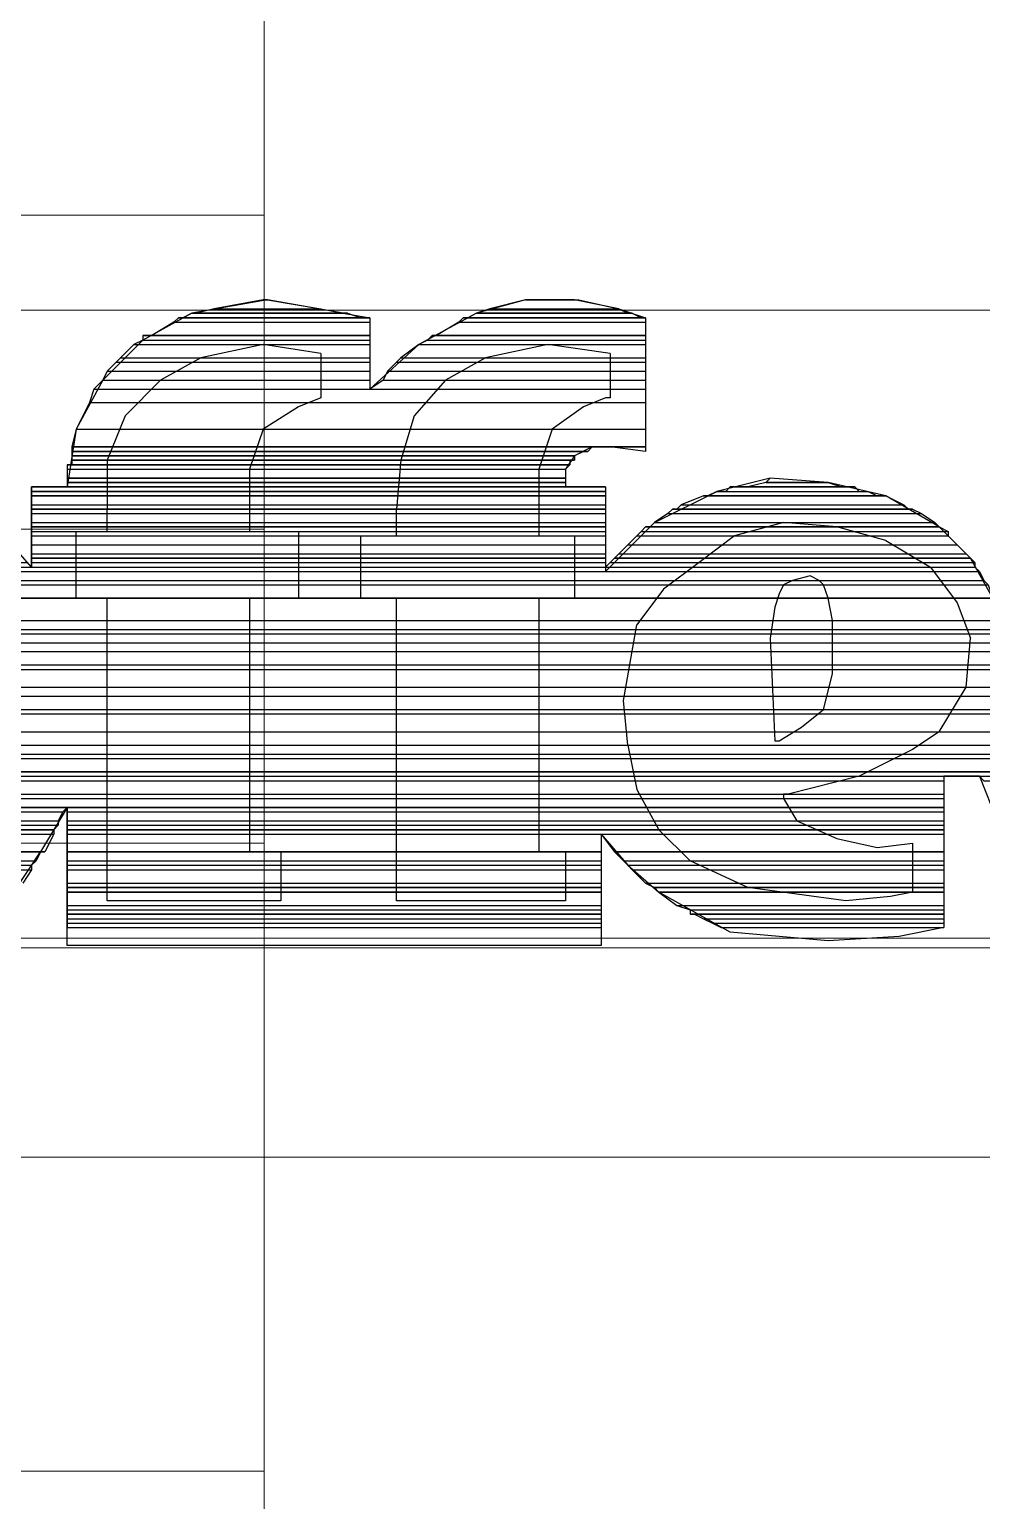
# Model space of a CAD drawing. Header units: millimetres. Extents: x 210628 to 232146, y -111309 to -91563.
# Drawn here: x 221884.9 to 221930.4, y -106426.4 to -106356.1 of the extents above; entities that cross this region are included whole.
import ezdxf

# ---------------------------------------------------------------- set-up
doc = ezdxf.new("R2010")
doc.units = ezdxf.units.MM
for name, color, linetype, lineweight in [('ahsap gor', 24, 'Continuous', 20), ('demir-1', 103, 'Continuous', 20), ('KP', 167, 'Continuous', 30), ('t_görünüş', 45, 'Continuous', 25), ('t_tarama', 253, 'Continuous', 5), ('ölçü', 251, 'Continuous', 5)]:
    doc.layers.add(name, color=color, linetype=linetype, lineweight=lineweight)

# ---------------------------------------------------------------- blocks, each defined once
blk = doc.blocks.new('logolutabela')
at = {"layer": 't_görünüş'}
for points in [[(410.55, 40.289), (405.727, 41.14), (400.903, 40.289)], [(402.322, 40.573), (401.187, 40.289), (410.55, 40.289)], [(405.444, 41.14), (402.322, 40.573), (409.131, 40.573)], [(402.322, 40.573), (409.131, 40.573), (410.55, 40.289)], [(405.444, 41.14), (405.727, 41.14), (409.131, 40.573)], [(428.141, 40.573), (425.304, 41.14), (422.183, 41.14), (419.062, 40.289)], [(419.913, 40.573), (419.062, 40.289), (428.709, 40.289)], [(422.183, 41.14), (419.913, 40.573), (428.141, 40.573)], [(419.913, 40.573), (428.141, 40.573), (428.709, 40.289)], [(423.035, 41.14), (422.183, 41.14), (425.588, 41.14)], [(422.183, 41.14), (425.588, 41.14), (428.141, 40.573)], [(423.035, 41.14), (425.588, 41.14)], [(428.141, 40.573), (429.844, 40.005), (429.844, 31.493), (427.574, 31.777), (426.439, 31.777), (425.304, 31.21), (424.736, 30.359), (424.736, 29.223), (427.29, 29.223), (427.29, 23.833), (430.411, 26.954), (434.383, 28.941)], [(400.903, 40.289), (397.783, 38.586), (395.229, 36.034), (393.527, 32.912), (392.959, 29.223)], [(399.768, 39.722), (398.351, 38.87), (412.253, 38.87)], [(400.052, 40.005), (399.768, 39.722), (412.253, 39.722)], [(399.768, 39.722), (412.253, 39.722), (412.253, 38.87)], [(400.336, 40.005), (400.052, 40.005), (412.253, 40.005)], [(400.052, 40.005), (412.253, 40.005), (412.253, 39.722)], [(400.903, 40.289), (400.336, 40.005), (411.685, 40.005)], [(400.336, 40.005), (412.253, 40.005)], [(401.187, 40.289), (400.903, 40.289), (410.55, 40.289)], [(400.903, 40.289), (410.834, 40.289)], [(400.903, 40.289), (410.834, 40.289), (411.685, 40.005)], [(410.55, 40.289), (412.253, 40.005), (412.253, 35.466)], [(419.062, 40.289), (415.374, 38.303), (412.253, 35.466)], [(417.927, 39.722), (416.508, 38.87), (429.844, 38.87)], [(418.211, 40.005), (417.927, 39.722), (429.844, 39.722)], [(417.927, 39.722), (429.844, 39.722), (429.844, 38.87)], [(418.495, 40.005), (418.211, 40.005), (429.844, 40.005)], [(418.211, 40.005), (429.844, 40.005), (429.844, 39.722)], [(419.062, 40.289), (418.495, 40.005), (429.56, 40.005)], [(418.495, 40.005), (429.844, 40.005)], [(419.062, 40.289), (428.993, 40.289)], [(419.062, 40.289), (428.993, 40.289), (429.56, 40.005)], [(397.783, 38.586), (397.216, 38.303), (412.253, 38.303)], [(398.351, 38.87), (397.783, 38.87), (412.253, 38.87)], [(397.783, 38.87), (397.783, 38.586), (412.253, 38.586)], [(397.783, 38.87), (412.253, 38.87), (412.253, 38.586)], [(397.783, 38.586), (412.253, 38.586), (412.253, 38.303)], [(415.942, 38.586), (415.374, 38.303), (429.844, 38.303)], [(416.224, 38.87), (415.942, 38.586), (429.844, 38.586)], [(415.942, 38.586), (429.844, 38.586), (429.844, 38.303)], [(416.508, 38.87), (416.224, 38.87), (429.844, 38.87)], [(416.224, 38.87), (429.844, 38.87), (429.844, 38.586)], [(397.216, 38.303), (396.364, 37.453), (412.253, 37.453)], [(397.216, 38.303), (412.253, 38.303), (412.253, 37.453)], [(409.131, 37.735), (405.444, 38.303), (401.471, 37.453)], [(409.131, 37.735), (409.131, 34.899), (407.714, 34.331), (405.444, 32.912), (404.592, 30.359), (404.592, 26.387), (407.714, 26.387), (407.714, 22.13), (404.592, 22.13), (404.592, 5.958), (406.579, 5.958)], [(415.374, 38.303), (414.239, 37.453), (429.844, 37.453)], [(415.374, 38.303), (429.844, 38.303), (429.844, 37.453)], [(427.574, 37.735), (423.602, 38.303), (419.63, 37.453)], [(427.574, 37.735), (427.574, 34.899), (427.29, 34.899), (425.871, 34.331), (423.886, 32.912), (423.035, 30.359), (423.035, 26.103), (425.304, 26.103), (425.304, 22.13), (423.035, 22.13), (423.035, 5.958), (424.736, 5.958)], [(395.513, 36.601), (395.229, 36.034), (412.253, 36.034)], [(401.471, 37.453), (398.918, 36.034), (396.648, 33.764), (395.513, 30.926), (395.513, 27.806)], [(396.08, 37.169), (395.513, 36.601), (412.253, 36.601)], [(395.513, 36.601), (412.253, 36.601), (412.253, 36.034)], [(396.364, 37.453), (396.08, 37.169), (412.253, 37.169)], [(396.08, 37.169), (412.253, 37.169), (412.253, 36.601)], [(396.364, 37.453), (412.253, 37.453), (412.253, 37.169)], [(413.388, 36.601), (413.104, 36.034), (429.844, 36.034)], [(413.955, 37.169), (413.388, 36.601), (429.844, 36.601)], [(413.388, 36.601), (429.844, 36.601), (429.844, 36.034)], [(414.239, 37.453), (413.955, 37.169), (429.844, 37.169)], [(419.63, 37.453), (417.076, 36.034), (415.09, 33.764), (414.239, 30.926), (413.955, 27.806)], [(413.955, 37.169), (429.844, 37.169), (429.844, 36.601)], [(414.239, 37.453), (429.844, 37.453), (429.844, 37.169)], [(395.229, 36.034), (394.662, 35.466), (412.253, 35.466)], [(395.229, 36.034), (412.253, 36.034), (412.253, 35.466)], [(413.104, 36.034), (412.253, 35.466), (429.844, 35.466)], [(413.104, 36.034), (429.844, 36.034), (429.844, 35.466)], [(394.662, 35.466), (394.378, 34.615), (429.844, 34.615)], [(394.662, 35.466), (429.844, 35.466), (429.844, 34.615)], [(394.378, 34.615), (393.527, 32.912), (429.844, 32.912)], [(394.378, 34.615), (429.844, 34.615), (429.844, 32.912)], [(393.527, 32.912), (393.243, 31.777), (429.844, 31.777)], [(393.527, 32.912), (429.844, 32.912), (429.844, 31.777)], [(393.243, 31.777), (393.243, 31.493), (426.155, 31.493)], [(393.243, 31.777), (426.439, 31.777), (426.155, 31.493)], [(393.243, 31.493), (426.155, 31.493), (425.871, 31.493)], [(393.243, 31.493), (393.243, 31.21), (425.304, 31.21)], [(393.243, 31.493), (425.871, 31.493), (425.304, 31.21)], [(393.243, 31.21), (393.243, 30.926), (425.304, 30.926)], [(393.243, 31.21), (425.304, 31.21), (425.304, 30.926)], [(426.439, 31.777), (429.844, 31.777)], [(427.006, 31.777), (429.844, 31.777)], [(427.574, 31.777), (429.844, 31.777), (429.844, 31.493)], [(393.243, 30.642), (392.959, 30.642), (425.02, 30.642)], [(392.959, 30.642), (392.959, 30.359), (424.736, 30.359)], [(392.959, 30.642), (425.02, 30.642), (424.736, 30.359)], [(392.959, 30.359), (392.959, 29.791), (424.736, 29.791)], [(392.959, 30.359), (424.736, 30.359), (424.736, 29.791)], [(393.243, 30.926), (425.304, 30.926), (425.02, 30.926)], [(393.243, 30.926), (393.243, 30.642), (425.02, 30.642)], [(393.243, 30.926), (425.02, 30.926), (425.02, 30.642)], [(390.69, 29.223), (390.69, 28.941), (427.29, 28.941)], [(390.69, 29.223), (427.29, 29.223), (427.29, 28.941)], [(390.69, 24.117), (390.69, 29.223), (392.959, 29.223)], [(392.959, 29.791), (392.959, 29.507), (424.736, 29.507)], [(392.959, 29.791), (424.736, 29.791), (424.736, 29.507)], [(392.959, 29.507), (392.959, 29.223), (424.736, 29.223)], [(392.959, 29.507), (424.736, 29.507), (424.736, 29.223)], [(445.165, 28.657), (441.476, 29.507), (437.788, 29.791), (434.383, 28.941)], [(435.234, 29.223), (434.951, 28.941), (443.462, 28.941)], [(435.802, 29.223), (435.234, 29.223), (443.179, 29.223)], [(435.234, 29.223), (443.179, 29.223), (443.462, 28.941)], [(436.086, 29.223), (435.802, 29.223), (442.895, 29.223)], [(435.802, 29.223), (443.179, 29.223)], [(436.369, 29.223), (436.086, 29.223), (442.611, 29.223)], [(436.086, 29.223), (442.895, 29.223)], [(437.504, 29.507), (436.369, 29.223), (442.327, 29.223)], [(436.369, 29.223), (442.611, 29.223)], [(437.788, 29.791), (437.504, 29.507), (441.476, 29.507)], [(437.504, 29.507), (441.476, 29.507), (442.327, 29.223)], [(390.69, 28.941), (390.69, 28.657), (427.29, 28.657)], [(390.69, 28.941), (427.29, 28.941), (427.29, 28.657)], [(390.69, 28.657), (390.69, 28.089), (427.29, 28.089)], [(390.69, 28.657), (427.29, 28.657), (427.29, 28.089)], [(433.532, 28.657), (432.114, 28.089), (446.3, 28.089)], [(433.816, 28.657), (433.532, 28.657), (444.881, 28.657)], [(433.532, 28.657), (445.165, 28.657)], [(433.532, 28.657), (445.165, 28.657), (446.3, 28.089)], [(434.383, 28.941), (433.816, 28.657), (444.597, 28.657)], [(433.816, 28.657), (444.881, 28.657)], [(434.951, 28.941), (434.383, 28.941), (444.03, 28.941)], [(434.383, 28.941), (444.03, 28.941), (444.597, 28.657)], [(434.951, 28.941), (444.03, 28.941)], [(448.57, 26.671), (445.165, 28.657)], [(390.69, 24.117), (388.704, 26.387), (386.434, 27.806)], [(390.69, 28.089), (390.69, 27.806), (427.29, 27.806)], [(390.69, 28.089), (427.29, 28.089), (427.29, 27.806)], [(390.69, 27.806), (390.69, 27.522), (427.29, 27.522)], [(390.69, 27.806), (427.29, 27.806), (427.29, 27.522)], [(390.69, 27.522), (390.69, 26.954), (427.29, 26.954)], [(390.69, 27.522), (427.29, 27.522), (427.29, 26.954)], [(406.579, 5.958), (406.579, 2.838), (395.513, 2.838), (395.513, 22.13), (393.527, 22.13), (393.527, 26.387), (395.513, 26.387), (395.513, 27.806)], [(424.736, 5.958), (424.736, 2.838), (413.955, 2.838), (413.955, 22.13), (411.685, 22.13), (411.685, 26.103), (413.955, 26.103), (413.955, 27.806)], [(431.263, 27.522), (430.411, 26.954), (448.286, 26.954)], [(431.546, 27.806), (431.263, 27.522), (447.435, 27.522)], [(431.263, 27.522), (447.435, 27.522), (448.286, 26.954)], [(431.83, 27.806), (431.546, 27.806), (446.868, 27.806)], [(431.546, 27.806), (446.868, 27.806), (447.435, 27.522)], [(432.114, 28.089), (431.83, 27.806), (446.584, 27.806)], [(431.83, 27.806), (446.868, 27.806)], [(432.114, 28.089), (446.3, 28.089), (446.584, 27.806)], [(390.69, 26.954), (390.69, 26.671), (427.29, 26.671)], [(390.69, 26.954), (427.29, 26.954), (427.29, 26.671)], [(390.69, 26.671), (390.69, 26.387), (427.29, 26.387)], [(390.69, 26.671), (427.29, 26.671), (427.29, 26.387)], [(390.69, 26.387), (390.69, 26.103), (427.29, 26.103)], [(390.69, 26.387), (427.29, 26.387), (427.29, 26.103)], [(429.56, 26.387), (429.276, 26.103), (449.138, 26.103)], [(429.844, 26.671), (429.56, 26.387), (449.138, 26.387)], [(429.56, 26.387), (449.138, 26.387), (449.138, 26.103)], [(430.128, 26.671), (429.844, 26.671), (448.57, 26.671)], [(429.844, 26.671), (448.57, 26.671), (449.138, 26.387)], [(430.411, 26.954), (430.128, 26.671), (448.57, 26.671)], [(430.411, 26.954), (448.286, 26.954), (448.57, 26.671)], [(445.165, 25.819), (442.044, 26.671), (438.639, 26.954), (435.518, 26.103)], [(451.974, 22.13), (450.555, 24.684), (448.57, 26.671)], [(390.69, 26.103), (390.69, 25.536), (427.29, 25.536)], [(390.69, 26.103), (427.29, 26.103), (427.29, 25.536)], [(390.69, 25.536), (390.69, 24.968), (427.29, 24.968)], [(390.69, 25.536), (427.29, 25.536), (427.29, 24.968)], [(428.709, 25.536), (428.141, 24.968), (450.272, 24.968)], [(429.276, 26.103), (428.709, 25.536), (449.704, 25.536)], [(428.709, 25.536), (449.704, 25.536), (450.272, 24.968)], [(429.276, 26.103), (449.138, 26.103), (449.704, 25.536)], [(435.518, 26.103), (433.248, 24.4)], [(445.165, 25.819), (448.003, 24.117), (449.704, 21.847), (450.555, 19.578)], [(367.707, 24.4), (367.424, 24.117), (390.69, 24.117)], [(367.707, 24.4), (390.406, 24.4), (390.69, 24.117)], [(390.69, 24.968), (390.69, 24.684), (427.29, 24.684)], [(390.69, 24.968), (427.29, 24.968), (427.29, 24.684)], [(390.69, 24.684), (390.69, 24.4), (427.29, 24.4)], [(390.69, 24.684), (427.29, 24.684), (427.29, 24.4)], [(390.69, 24.4), (390.69, 24.117), (427.29, 24.117)], [(390.69, 24.4), (427.29, 24.4), (427.29, 24.117)], [(427.574, 24.4), (427.29, 24.117), (450.839, 24.117)], [(427.858, 24.684), (427.574, 24.4), (450.839, 24.4)], [(427.574, 24.4), (450.839, 24.4), (450.839, 24.117)], [(428.141, 24.968), (427.858, 24.684), (450.555, 24.684)], [(427.858, 24.684), (450.555, 24.684), (450.839, 24.4)], [(428.141, 24.968), (450.272, 24.968), (450.555, 24.684)], [(433.248, 24.4), (430.979, 22.698), (429.276, 20.429)], [(367.14, 23.833), (366.572, 23.266), (451.407, 23.266)], [(367.424, 24.117), (367.14, 23.833), (427.29, 23.833)], [(367.14, 23.833), (451.123, 23.833), (451.407, 23.266)], [(367.424, 24.117), (427.29, 24.117), (427.29, 23.833)], [(427.29, 24.117), (427.29, 23.833), (451.123, 23.833)], [(427.29, 24.117), (450.839, 24.117), (451.123, 23.833)], [(438.356, 13.051), (439.775, 13.902), (441.192, 15.037), (441.76, 17.307), (441.76, 20.713), (441.476, 22.13), (441.192, 22.982), (440.91, 23.266), (440.342, 23.549), (439.207, 23.266), (438.639, 22.982), (438.356, 22.414), (438.072, 21.563), (437.788, 19.578), (438.072, 13.051), (438.356, 13.051)], [(366.29, 22.982), (366.006, 22.13), (451.974, 22.13)], [(366.572, 23.266), (366.29, 22.982), (451.69, 22.982)], [(366.29, 22.982), (451.69, 22.982), (451.974, 22.13)], [(366.572, 23.266), (451.407, 23.266), (451.69, 22.982)], [(366.006, 22.13), (365.438, 20.713), (491.979, 20.713)], [(366.006, 22.13), (494.249, 22.13), (491.979, 20.713)], [(365.438, 20.713), (365.155, 20.145), (491.128, 20.145)], [(365.438, 20.713), (491.979, 20.713), (491.128, 20.145)], [(365.155, 19.861), (364.871, 19.294), (491.979, 19.294)], [(365.155, 20.145), (365.155, 19.861), (491.412, 19.861)], [(365.155, 20.145), (491.128, 20.145), (491.412, 19.861)], [(365.155, 19.861), (491.412, 19.861), (491.979, 19.294)], [(428.709, 12.767), (428.425, 15.605), (429.276, 20.429)], [(364.871, 19.294), (364.871, 18.726), (492.547, 18.726)], [(364.871, 19.294), (491.979, 19.294), (492.547, 18.726)], [(448.57, 13.619), (450.272, 16.456), (450.555, 19.578)], [(364.871, 18.726), (364.587, 17.875), (493.398, 17.875)], [(364.587, 17.875), (364.587, 17.591), (493.398, 17.591)], [(364.587, 17.875), (493.398, 17.875), (493.398, 17.591)], [(364.871, 18.726), (492.547, 18.726), (493.398, 17.875)], [(364.587, 17.591), (364.303, 16.456), (494.533, 16.456)], [(364.587, 17.591), (493.398, 17.591), (494.533, 16.456)], [(364.303, 16.456), (364.303, 15.889), (494.817, 15.889)], [(364.303, 16.456), (494.533, 16.456), (494.817, 15.889)], [(364.303, 15.889), (364.303, 15.037), (495.384, 15.037)], [(364.303, 15.889), (494.817, 15.889), (495.384, 15.037)], [(364.303, 15.037), (364.303, 14.754), (495.384, 14.754)], [(364.303, 15.037), (495.384, 15.037), (495.384, 14.754)], [(364.303, 14.754), (364.303, 13.619), (495.952, 13.619)], [(364.303, 14.754), (495.384, 14.754), (495.952, 13.619)], [(364.303, 13.619), (364.303, 12.767), (495.952, 12.767)], [(364.303, 13.619), (495.952, 13.619), (495.952, 12.767)], [(448.57, 13.619), (446.868, 12.485), (443.462, 10.782), (438.923, 9.647), (438.639, 9.647), (438.639, 9.363), (439.491, 7.944), (442.044, 6.809), (444.597, 6.242), (446.868, 6.526), (446.868, 3.405), (445.449, 3.121)], [(357.778, 12.201), (357.494, 11.917), (496.236, 11.917)], [(357.778, 12.201), (496.236, 12.201), (496.236, 11.917)], [(364.303, 12.767), (364.303, 12.201), (496.236, 12.201)], [(364.303, 12.767), (495.952, 12.767), (496.236, 12.201)], [(428.709, 12.767), (429.276, 9.931), (430.695, 7.377), (432.682, 5.391)], [(357.494, 11.917), (357.21, 11.066), (496.236, 11.066)], [(357.494, 11.917), (496.236, 11.917), (496.236, 11.066)], [(357.21, 10.498), (356.927, 9.647), (448.854, 9.647)], [(357.21, 11.066), (357.21, 10.782), (496.236, 10.782)], [(357.21, 11.066), (496.236, 11.066), (496.236, 10.782)], [(357.21, 10.782), (357.21, 10.498), (448.854, 10.498)], [(357.21, 10.782), (448.854, 10.782), (448.854, 10.498)], [(357.21, 10.498), (448.854, 10.498), (448.854, 9.647)], [(451.123, 10.782), (448.854, 10.782), (448.854, 1.135), (446.016, 0.568), (441.476, 0.284), (435.234, 0.851), (430.695, 3.405)], [(451.123, 10.782), (451.407, 10.498), (496.236, 10.498)], [(451.123, 10.782), (496.236, 10.782), (496.236, 10.498)], [(451.123, 10.782), (452.258, 7.944), (454.244, 5.391), (456.514, 3.405)], [(356.927, 9.647), (356.643, 9.363), (448.854, 9.363)], [(356.927, 9.647), (448.854, 9.647), (448.854, 9.363)], [(336.782, 8.512), (337.065, 7.944), (392.392, 7.944)], [(336.782, 8.512), (392.675, 8.512), (392.392, 7.944)], [(355.792, 8.796), (354.94, 8.512), (392.675, 8.512)], [(356.075, 8.796), (355.792, 8.796), (392.959, 8.796)], [(355.792, 8.796), (392.959, 8.796), (392.675, 8.512)], [(356.643, 9.363), (356.075, 8.796), (448.854, 8.796)], [(356.643, 9.363), (448.854, 9.363), (448.854, 8.796)], [(427.006, 7.093), (427.006, 0), (392.959, 0), (392.959, 8.796), (391.258, 5.958)], [(392.959, 8.796), (392.959, 8.512), (448.854, 8.512)], [(392.959, 8.796), (448.854, 8.796), (448.854, 8.512)], [(392.959, 8.512), (392.959, 7.944), (448.854, 7.944)], [(392.959, 8.512), (448.854, 8.512), (448.854, 7.944)], [(337.065, 7.944), (337.349, 7.661), (392.392, 7.661)], [(337.065, 7.944), (392.392, 7.944), (392.392, 7.661)], [(337.349, 7.661), (337.349, 7.377), (392.108, 7.377)], [(337.349, 7.661), (392.392, 7.661), (392.108, 7.377)], [(392.959, 7.944), (392.959, 7.661), (448.854, 7.661)], [(392.959, 7.944), (448.854, 7.944), (448.854, 7.661)], [(392.959, 7.661), (392.959, 7.377), (448.854, 7.377)], [(392.959, 7.661), (448.854, 7.661), (448.854, 7.377)], [(337.349, 7.377), (337.349, 7.093), (392.108, 7.093)], [(337.349, 7.377), (392.108, 7.377), (392.108, 7.093)], [(337.349, 7.093), (338.2, 5.958), (391.54, 5.958)], [(337.349, 7.093), (392.108, 7.093), (391.54, 5.958)], [(392.959, 7.377), (392.959, 7.093), (448.854, 7.093)], [(392.959, 7.377), (448.854, 7.377), (448.854, 7.093)], [(392.959, 7.093), (392.959, 5.958), (427.006, 5.958)], [(392.959, 7.093), (427.006, 7.093), (427.006, 5.958)], [(427.006, 7.093), (427.858, 5.958), (448.854, 5.958)], [(427.006, 7.093), (448.854, 7.093), (448.854, 5.958)], [(427.006, 7.093), (428.709, 5.107), (430.695, 3.405)], [(338.2, 5.958), (391.54, 5.958)], [(338.484, 5.958), (391.54, 5.958), (391.258, 5.958)], [(338.484, 5.958), (338.768, 5.391), (390.974, 5.391)], [(338.484, 5.958), (391.258, 5.958), (390.974, 5.391)], [(384.164, 0), (387.001, 1.419), (389.555, 3.405), (391.258, 5.958)], [(392.959, 5.958), (392.959, 5.391), (427.006, 5.391)], [(392.959, 5.958), (427.006, 5.958), (427.006, 5.391)], [(427.858, 5.958), (428.425, 5.391), (448.854, 5.391)], [(427.858, 5.958), (448.854, 5.958), (448.854, 5.391)], [(338.768, 5.391), (339.052, 5.107), (390.69, 5.107)], [(338.768, 5.391), (390.974, 5.391), (390.69, 5.107)], [(339.052, 5.107), (339.335, 4.823), (390.69, 4.823)], [(339.052, 5.107), (390.69, 5.107), (390.69, 4.823)], [(339.335, 4.823), (390.69, 4.823), (390.123, 3.973)], [(392.959, 5.391), (392.959, 5.107), (427.006, 5.107)], [(392.959, 5.391), (427.006, 5.391), (427.006, 5.107)], [(392.959, 5.107), (392.959, 4.823), (427.006, 4.823)], [(392.959, 5.107), (427.006, 5.107), (427.006, 4.823)], [(392.959, 4.823), (392.959, 3.973), (427.006, 3.973)], [(392.959, 4.823), (427.006, 4.823), (427.006, 3.973)], [(428.425, 5.391), (428.709, 5.107), (448.854, 5.107)], [(428.425, 5.391), (448.854, 5.391), (448.854, 5.107)], [(428.709, 5.107), (428.993, 4.823), (448.854, 4.823)], [(428.709, 5.107), (448.854, 5.107), (448.854, 4.823)], [(428.993, 4.823), (429.844, 3.973), (448.854, 3.973)], [(428.993, 4.823), (448.854, 4.823), (448.854, 3.973)], [(445.449, 3.121), (442.611, 2.838), (436.369, 3.689), (432.682, 5.391)], [(392.959, 3.973), (392.959, 3.689), (427.006, 3.689)], [(392.959, 3.973), (427.006, 3.973), (427.006, 3.689)], [(429.844, 3.973), (430.411, 3.689), (448.854, 3.689)], [(429.844, 3.973), (448.854, 3.973), (448.854, 3.689)], [(392.959, 3.689), (392.959, 3.405), (427.006, 3.405)], [(392.959, 3.689), (427.006, 3.689), (427.006, 3.405)], [(392.959, 3.405), (392.959, 2.554), (427.006, 2.554)], [(392.959, 3.405), (427.006, 3.405), (427.006, 2.554)], [(430.411, 3.689), (430.695, 3.405), (448.854, 3.405)], [(430.411, 3.689), (448.854, 3.689), (448.854, 3.405)], [(430.695, 3.405), (431.83, 2.554), (448.854, 2.554)], [(430.695, 3.405), (448.854, 3.405), (448.854, 2.554)], [(392.959, 2.554), (392.959, 2.27), (427.006, 2.27)], [(392.959, 2.554), (427.006, 2.554), (427.006, 2.27)], [(392.959, 2.27), (392.959, 1.987), (427.006, 1.987)], [(392.959, 2.27), (427.006, 2.27), (427.006, 1.987)], [(392.959, 1.987), (392.959, 1.703), (427.006, 1.703)], [(392.959, 1.987), (427.006, 1.987), (427.006, 1.703)], [(431.83, 2.554), (432.682, 2.27), (448.854, 2.27)], [(431.83, 2.554), (448.854, 2.554), (448.854, 2.27)], [(432.682, 2.27), (432.682, 1.987), (448.854, 1.987)], [(432.682, 2.27), (448.854, 2.27), (448.854, 1.987)], [(432.682, 1.987), (448.854, 1.987)], [(432.964, 1.987), (433.532, 1.703), (448.854, 1.703)], [(432.964, 1.987), (448.854, 1.987), (448.854, 1.703)], [(392.959, 1.703), (392.959, 1.419), (427.006, 1.419)], [(392.959, 1.703), (427.006, 1.703), (427.006, 1.419)], [(392.959, 1.419), (392.959, 1.135), (427.006, 1.135)], [(392.959, 1.419), (427.006, 1.419), (427.006, 1.135)], [(433.532, 1.703), (434.099, 1.419), (448.854, 1.419)], [(433.532, 1.703), (448.854, 1.703), (448.854, 1.419)], [(434.099, 1.419), (434.667, 1.135), (448.854, 1.135)], [(434.099, 1.419), (448.854, 1.419), (448.854, 1.135)]]:
    blk.add_lwpolyline(points, dxfattribs=at)
for points in [[(405.444, 41.14), (405.444, 41.14), (405.727, 41.14), (405.727, 41.14), (405.727, 41.14), (405.444, 41.14), (405.444, 41.14)], [(423.035, 41.14), (423.035, 41.14), (425.304, 41.14), (425.304, 41.14), (425.304, 41.14), (423.035, 41.14), (423.035, 41.14)], [(400.052, 40.005), (400.052, 40.005), (412.253, 40.005), (412.253, 40.005), (412.253, 40.005), (400.052, 40.005), (400.052, 40.005)], [(400.052, 40.005), (400.052, 40.005), (412.253, 40.005), (412.253, 40.005), (412.253, 40.005), (400.052, 40.005), (400.052, 40.005)], [(400.903, 40.289), (400.903, 40.289), (410.55, 40.289), (410.55, 40.289), (410.55, 40.289), (400.903, 40.289), (400.903, 40.289)], [(400.903, 40.289), (400.903, 40.289), (410.55, 40.289), (410.55, 40.289), (410.55, 40.289), (400.903, 40.289), (400.903, 40.289)], [(400.903, 40.289), (400.903, 40.289), (410.834, 40.289), (410.834, 40.289), (410.834, 40.289), (400.903, 40.289), (400.903, 40.289)], [(401.187, 40.289), (401.187, 40.289), (410.55, 40.289), (410.55, 40.289), (410.55, 40.289), (401.187, 40.289), (401.187, 40.289)], [(418.211, 40.005), (418.211, 40.005), (429.844, 40.005), (429.844, 40.005), (429.844, 40.005), (418.211, 40.005), (418.211, 40.005)], [(418.211, 40.005), (418.211, 40.005), (429.844, 40.005), (429.844, 40.005), (429.844, 40.005), (418.211, 40.005), (418.211, 40.005)], [(419.062, 40.289), (419.062, 40.289), (428.709, 40.289), (428.709, 40.289), (428.709, 40.289), (419.062, 40.289), (419.062, 40.289)], [(419.062, 40.289), (419.062, 40.289), (428.709, 40.289), (428.709, 40.289), (428.709, 40.289), (419.062, 40.289), (419.062, 40.289)], [(419.062, 40.289), (419.062, 40.289), (428.709, 40.289), (428.709, 40.289), (428.709, 40.289), (419.062, 40.289), (419.062, 40.289)], [(419.062, 40.289), (419.062, 40.289), (428.709, 40.289), (428.709, 40.289), (428.709, 40.289), (419.062, 40.289), (419.062, 40.289)], [(419.062, 40.289), (419.062, 40.289), (428.993, 40.289), (428.993, 40.289), (428.993, 40.289), (419.062, 40.289), (419.062, 40.289)], [(398.351, 38.87), (398.351, 38.87), (412.253, 38.87), (412.253, 38.87), (412.253, 38.87), (398.351, 38.87), (398.351, 38.87)], [(416.508, 38.87), (416.508, 38.87), (429.844, 38.87), (429.844, 38.87), (429.844, 38.87), (416.508, 38.87), (416.508, 38.87)], [(393.243, 31.777), (393.243, 31.777), (426.439, 31.777), (426.439, 31.777), (426.439, 31.777), (393.243, 31.777), (393.243, 31.777)], [(393.243, 31.777), (393.243, 31.777), (426.439, 31.777), (426.439, 31.777), (426.439, 31.777), (393.243, 31.777), (393.243, 31.777)], [(393.243, 31.777), (393.243, 31.777), (426.439, 31.777), (426.439, 31.777), (426.439, 31.777), (393.243, 31.777), (393.243, 31.777)], [(393.243, 31.777), (393.243, 31.777), (426.439, 31.777), (426.439, 31.777), (426.439, 31.777), (393.243, 31.777), (393.243, 31.777)], [(393.243, 31.493), (393.243, 31.493), (425.871, 31.493), (425.871, 31.493), (425.871, 31.493), (393.243, 31.493), (393.243, 31.493)], [(393.243, 31.21), (393.243, 31.21), (425.304, 31.21), (425.304, 31.21), (425.304, 31.21), (393.243, 31.21), (393.243, 31.21)], [(393.243, 31.21), (393.243, 31.21), (425.304, 31.21), (425.304, 31.21), (425.304, 31.21), (393.243, 31.21), (393.243, 31.21)], [(393.243, 31.21), (393.243, 31.21), (425.304, 31.21), (425.304, 31.21), (425.304, 31.21), (393.243, 31.21), (393.243, 31.21)], [(393.243, 31.21), (393.243, 31.21), (425.304, 31.21), (425.304, 31.21), (425.304, 31.21), (393.243, 31.21), (393.243, 31.21)], [(426.439, 31.777), (426.439, 31.777), (429.844, 31.777), (429.844, 31.777), (429.844, 31.777), (426.439, 31.777), (426.439, 31.777)], [(427.006, 31.777), (427.006, 31.777), (429.844, 31.777), (429.844, 31.777), (429.844, 31.777), (427.006, 31.777), (427.006, 31.777)], [(393.243, 30.926), (393.243, 30.926), (425.02, 30.926), (425.02, 30.926), (425.02, 30.926), (393.243, 30.926), (393.243, 30.926)], [(393.243, 30.642), (393.243, 30.642), (425.02, 30.642), (425.02, 30.642), (425.02, 30.642), (393.243, 30.642), (393.243, 30.642)], [(393.243, 30.642), (393.243, 30.642), (425.02, 30.642), (425.02, 30.642), (425.02, 30.642), (393.243, 30.642), (393.243, 30.642)], [(393.243, 30.642), (393.243, 30.642), (425.02, 30.642), (425.02, 30.642), (425.02, 30.642), (393.243, 30.642), (393.243, 30.642)], [(390.69, 29.223), (390.69, 29.223), (392.959, 29.223), (392.959, 29.223), (392.959, 29.223), (390.69, 29.223), (390.69, 29.223)], [(392.959, 29.791), (392.959, 29.791), (424.736, 29.791), (424.736, 29.791), (424.736, 29.791), (392.959, 29.791), (392.959, 29.791)], [(392.959, 29.791), (392.959, 29.791), (424.736, 29.791), (424.736, 29.791), (424.736, 29.791), (392.959, 29.791), (392.959, 29.791)], [(392.959, 29.791), (392.959, 29.791), (424.736, 29.791), (424.736, 29.791), (424.736, 29.791), (392.959, 29.791), (392.959, 29.791)], [(392.959, 29.791), (392.959, 29.791), (424.736, 29.791), (424.736, 29.791), (424.736, 29.791), (392.959, 29.791), (392.959, 29.791)], [(392.959, 29.507), (392.959, 29.507), (424.736, 29.507), (424.736, 29.507), (424.736, 29.507), (392.959, 29.507), (392.959, 29.507)], [(392.959, 29.507), (392.959, 29.507), (424.736, 29.507), (424.736, 29.507), (424.736, 29.507), (392.959, 29.507), (392.959, 29.507)], [(392.959, 29.223), (392.959, 29.223), (424.736, 29.223), (424.736, 29.223), (424.736, 29.223), (392.959, 29.223), (392.959, 29.223)], [(392.959, 29.223), (392.959, 29.223), (424.736, 29.223), (424.736, 29.223), (424.736, 29.223), (392.959, 29.223), (392.959, 29.223)], [(392.959, 29.223), (392.959, 29.223), (424.736, 29.223), (424.736, 29.223), (424.736, 29.223), (392.959, 29.223), (392.959, 29.223)], [(392.959, 29.223), (392.959, 29.223), (424.736, 29.223), (424.736, 29.223), (424.736, 29.223), (392.959, 29.223), (392.959, 29.223)], [(392.959, 29.223), (392.959, 29.223), (427.29, 29.223), (427.29, 29.223), (427.29, 29.223), (392.959, 29.223), (392.959, 29.223)], [(392.959, 29.223), (392.959, 29.223), (427.29, 29.223), (427.29, 29.223), (427.29, 29.223), (392.959, 29.223), (392.959, 29.223)], [(392.959, 29.223), (392.959, 29.223), (427.29, 29.223), (427.29, 29.223), (427.29, 29.223), (392.959, 29.223), (392.959, 29.223)], [(392.959, 29.223), (392.959, 29.223), (427.29, 29.223), (427.29, 29.223), (427.29, 29.223), (392.959, 29.223), (392.959, 29.223)], [(424.736, 29.223), (424.736, 29.223), (427.29, 29.223), (427.29, 29.223), (427.29, 29.223), (424.736, 29.223), (424.736, 29.223)], [(435.234, 29.223), (435.234, 29.223), (443.179, 29.223), (443.179, 29.223), (443.179, 29.223), (435.234, 29.223), (435.234, 29.223)], [(435.234, 29.223), (435.234, 29.223), (443.179, 29.223), (443.179, 29.223), (443.179, 29.223), (435.234, 29.223), (435.234, 29.223)], [(437.504, 29.507), (437.504, 29.507), (441.476, 29.507), (441.476, 29.507), (441.476, 29.507), (437.504, 29.507), (437.504, 29.507)], [(437.504, 29.507), (437.504, 29.507), (441.476, 29.507), (441.476, 29.507), (441.476, 29.507), (437.504, 29.507), (437.504, 29.507)], [(390.69, 28.941), (390.69, 28.941), (427.29, 28.941), (427.29, 28.941), (427.29, 28.941), (390.69, 28.941), (390.69, 28.941)], [(390.69, 28.941), (390.69, 28.941), (427.29, 28.941), (427.29, 28.941), (427.29, 28.941), (390.69, 28.941), (390.69, 28.941)], [(390.69, 28.657), (390.69, 28.657), (427.29, 28.657), (427.29, 28.657), (427.29, 28.657), (390.69, 28.657), (390.69, 28.657)], [(390.69, 28.657), (390.69, 28.657), (427.29, 28.657), (427.29, 28.657), (427.29, 28.657), (390.69, 28.657), (390.69, 28.657)], [(390.69, 28.657), (390.69, 28.657), (427.29, 28.657), (427.29, 28.657), (427.29, 28.657), (390.69, 28.657), (390.69, 28.657)], [(390.69, 28.657), (390.69, 28.657), (427.29, 28.657), (427.29, 28.657), (427.29, 28.657), (390.69, 28.657), (390.69, 28.657)], [(433.532, 28.657), (433.532, 28.657), (445.165, 28.657), (445.165, 28.657), (445.165, 28.657), (433.532, 28.657), (433.532, 28.657)], [(390.69, 27.806), (390.69, 27.806), (427.29, 27.806), (427.29, 27.806), (427.29, 27.806), (390.69, 27.806), (390.69, 27.806)], [(390.69, 27.806), (390.69, 27.806), (427.29, 27.806), (427.29, 27.806), (427.29, 27.806), (390.69, 27.806), (390.69, 27.806)], [(390.69, 27.806), (390.69, 27.806), (427.29, 27.806), (427.29, 27.806), (427.29, 27.806), (390.69, 27.806), (390.69, 27.806)], [(390.69, 27.806), (390.69, 27.806), (427.29, 27.806), (427.29, 27.806), (427.29, 27.806), (390.69, 27.806), (390.69, 27.806)], [(390.69, 27.806), (390.69, 27.806), (427.29, 27.806), (427.29, 27.806), (427.29, 27.806), (390.69, 27.806), (390.69, 27.806)], [(390.69, 27.806), (390.69, 27.806), (427.29, 27.806), (427.29, 27.806), (427.29, 27.806), (390.69, 27.806), (390.69, 27.806)], [(390.69, 27.806), (390.69, 27.806), (427.29, 27.806), (427.29, 27.806), (427.29, 27.806), (390.69, 27.806), (390.69, 27.806)], [(390.69, 27.806), (390.69, 27.806), (427.29, 27.806), (427.29, 27.806), (427.29, 27.806), (390.69, 27.806), (390.69, 27.806)], [(431.546, 27.806), (431.546, 27.806), (446.868, 27.806), (446.868, 27.806), (446.868, 27.806), (431.546, 27.806), (431.546, 27.806)], [(431.546, 27.806), (431.546, 27.806), (446.868, 27.806), (446.868, 27.806), (446.868, 27.806), (431.546, 27.806), (431.546, 27.806)], [(431.83, 27.806), (431.83, 27.806), (446.868, 27.806), (446.868, 27.806), (446.868, 27.806), (431.83, 27.806), (431.83, 27.806)], [(431.83, 27.806), (431.83, 27.806), (446.868, 27.806), (446.868, 27.806), (446.868, 27.806), (431.83, 27.806), (431.83, 27.806)], [(431.83, 27.806), (431.83, 27.806), (446.868, 27.806), (446.868, 27.806), (446.868, 27.806), (431.83, 27.806), (431.83, 27.806)], [(431.83, 27.806), (431.83, 27.806), (446.868, 27.806), (446.868, 27.806), (446.868, 27.806), (431.83, 27.806), (431.83, 27.806)], [(390.69, 26.671), (390.69, 26.671), (427.29, 26.671), (427.29, 26.671), (427.29, 26.671), (390.69, 26.671), (390.69, 26.671)], [(390.69, 26.671), (390.69, 26.671), (427.29, 26.671), (427.29, 26.671), (427.29, 26.671), (390.69, 26.671), (390.69, 26.671)], [(390.69, 26.671), (390.69, 26.671), (427.29, 26.671), (427.29, 26.671), (427.29, 26.671), (390.69, 26.671), (390.69, 26.671)], [(390.69, 26.671), (390.69, 26.671), (427.29, 26.671), (427.29, 26.671), (427.29, 26.671), (390.69, 26.671), (390.69, 26.671)], [(430.128, 26.671), (430.128, 26.671), (448.57, 26.671), (448.57, 26.671), (448.57, 26.671), (430.128, 26.671), (430.128, 26.671)], [(430.128, 26.671), (430.128, 26.671), (448.57, 26.671), (448.57, 26.671), (448.57, 26.671), (430.128, 26.671), (430.128, 26.671)], [(430.128, 26.671), (430.128, 26.671), (448.57, 26.671), (448.57, 26.671), (448.57, 26.671), (430.128, 26.671), (430.128, 26.671)], [(390.69, 24.684), (390.69, 24.684), (427.29, 24.684), (427.29, 24.684), (427.29, 24.684), (390.69, 24.684), (390.69, 24.684)], [(390.69, 24.684), (390.69, 24.684), (427.29, 24.684), (427.29, 24.684), (427.29, 24.684), (390.69, 24.684), (390.69, 24.684)], [(390.69, 24.684), (390.69, 24.684), (427.29, 24.684), (427.29, 24.684), (427.29, 24.684), (390.69, 24.684), (390.69, 24.684)], [(390.69, 24.684), (390.69, 24.684), (427.29, 24.684), (427.29, 24.684), (427.29, 24.684), (390.69, 24.684), (390.69, 24.684)], [(390.69, 24.684), (390.69, 24.684), (427.29, 24.684), (427.29, 24.684), (427.29, 24.684), (390.69, 24.684), (390.69, 24.684)], [(390.69, 24.684), (390.69, 24.684), (427.29, 24.684), (427.29, 24.684), (427.29, 24.684), (390.69, 24.684), (390.69, 24.684)], [(427.858, 24.684), (427.858, 24.684), (450.555, 24.684), (450.555, 24.684), (450.555, 24.684), (427.858, 24.684), (427.858, 24.684)], [(427.858, 24.684), (427.858, 24.684), (450.555, 24.684), (450.555, 24.684), (450.555, 24.684), (427.858, 24.684), (427.858, 24.684)], [(427.858, 24.684), (427.858, 24.684), (450.555, 24.684), (450.555, 24.684), (450.555, 24.684), (427.858, 24.684), (427.858, 24.684)], [(427.858, 24.684), (427.858, 24.684), (450.555, 24.684), (450.555, 24.684), (450.555, 24.684), (427.858, 24.684), (427.858, 24.684)], [(427.858, 24.684), (427.858, 24.684), (450.555, 24.684), (450.555, 24.684), (450.555, 24.684), (427.858, 24.684), (427.858, 24.684)], [(427.858, 24.684), (427.858, 24.684), (450.555, 24.684), (450.555, 24.684), (450.555, 24.684), (427.858, 24.684), (427.858, 24.684)], [(366.006, 22.13), (366.006, 22.13), (494.249, 22.13), (494.249, 22.13), (494.249, 22.13), (366.006, 22.13), (366.006, 22.13)], [(366.006, 22.13), (366.006, 22.13), (494.249, 22.13), (494.249, 22.13), (494.249, 22.13), (366.006, 22.13), (366.006, 22.13)], [(357.21, 11.066), (357.21, 11.066), (496.236, 11.066), (496.236, 11.066), (496.236, 11.066), (357.21, 11.066), (357.21, 11.066)], [(357.21, 11.066), (357.21, 11.066), (496.236, 11.066), (496.236, 11.066), (496.236, 11.066), (357.21, 11.066), (357.21, 11.066)], [(448.854, 10.782), (448.854, 10.782), (451.123, 10.782), (451.123, 10.782), (451.123, 10.782), (448.854, 10.782), (448.854, 10.782)], [(356.075, 8.796), (356.075, 8.796), (392.959, 8.796), (392.959, 8.796), (392.959, 8.796), (356.075, 8.796), (356.075, 8.796)], [(356.075, 8.796), (356.075, 8.796), (392.959, 8.796), (392.959, 8.796), (392.959, 8.796), (356.075, 8.796), (356.075, 8.796)], [(356.075, 8.796), (356.075, 8.796), (392.959, 8.796), (392.959, 8.796), (392.959, 8.796), (356.075, 8.796), (356.075, 8.796)], [(392.959, 8.796), (392.959, 8.796), (448.854, 8.796), (448.854, 8.796), (448.854, 8.796), (392.959, 8.796), (392.959, 8.796)], [(392.959, 8.796), (392.959, 8.796), (448.854, 8.796), (448.854, 8.796), (448.854, 8.796), (392.959, 8.796), (392.959, 8.796)], [(392.959, 8.796), (392.959, 8.796), (448.854, 8.796), (448.854, 8.796), (448.854, 8.796), (392.959, 8.796), (392.959, 8.796)], [(392.959, 8.796), (392.959, 8.796), (448.854, 8.796), (448.854, 8.796), (448.854, 8.796), (392.959, 8.796), (392.959, 8.796)], [(337.349, 7.377), (337.349, 7.377), (392.108, 7.377), (392.108, 7.377), (392.108, 7.377), (337.349, 7.377), (337.349, 7.377)], [(337.349, 7.377), (337.349, 7.377), (392.108, 7.377), (392.108, 7.377), (392.108, 7.377), (337.349, 7.377), (337.349, 7.377)], [(392.959, 7.377), (392.959, 7.377), (448.854, 7.377), (448.854, 7.377), (448.854, 7.377), (392.959, 7.377), (392.959, 7.377)], [(392.959, 7.377), (392.959, 7.377), (448.854, 7.377), (448.854, 7.377), (448.854, 7.377), (392.959, 7.377), (392.959, 7.377)], [(338.2, 5.958), (338.2, 5.958), (391.54, 5.958), (391.54, 5.958), (391.54, 5.958), (338.2, 5.958), (338.2, 5.958)], [(338.484, 5.958), (338.484, 5.958), (391.258, 5.958), (391.258, 5.958), (391.258, 5.958), (338.484, 5.958), (338.484, 5.958)], [(392.959, 5.958), (392.959, 5.958), (427.006, 5.958), (427.006, 5.958), (427.006, 5.958), (392.959, 5.958), (392.959, 5.958)], [(392.959, 5.958), (392.959, 5.958), (427.006, 5.958), (427.006, 5.958), (427.006, 5.958), (392.959, 5.958), (392.959, 5.958)], [(392.959, 5.958), (392.959, 5.958), (427.006, 5.958), (427.006, 5.958), (427.006, 5.958), (392.959, 5.958), (392.959, 5.958)], [(392.959, 5.958), (392.959, 5.958), (427.006, 5.958), (427.006, 5.958), (427.006, 5.958), (392.959, 5.958), (392.959, 5.958)], [(427.858, 5.958), (427.858, 5.958), (448.854, 5.958), (448.854, 5.958), (448.854, 5.958), (427.858, 5.958), (427.858, 5.958)], [(427.858, 5.958), (427.858, 5.958), (448.854, 5.958), (448.854, 5.958), (448.854, 5.958), (427.858, 5.958), (427.858, 5.958)], [(427.858, 5.958), (427.858, 5.958), (448.854, 5.958), (448.854, 5.958), (448.854, 5.958), (427.858, 5.958), (427.858, 5.958)], [(427.858, 5.958), (427.858, 5.958), (448.854, 5.958), (448.854, 5.958), (448.854, 5.958), (427.858, 5.958), (427.858, 5.958)], [(392.959, 3.689), (392.959, 3.689), (427.006, 3.689), (427.006, 3.689), (427.006, 3.689), (392.959, 3.689), (392.959, 3.689)], [(392.959, 3.689), (392.959, 3.689), (427.006, 3.689), (427.006, 3.689), (427.006, 3.689), (392.959, 3.689), (392.959, 3.689)], [(392.959, 3.405), (392.959, 3.405), (427.006, 3.405), (427.006, 3.405), (427.006, 3.405), (392.959, 3.405), (392.959, 3.405)], [(392.959, 3.405), (392.959, 3.405), (427.006, 3.405), (427.006, 3.405), (427.006, 3.405), (392.959, 3.405), (392.959, 3.405)], [(430.411, 3.689), (430.411, 3.689), (448.854, 3.689), (448.854, 3.689), (448.854, 3.689), (430.411, 3.689), (430.411, 3.689)], [(430.411, 3.689), (430.411, 3.689), (448.854, 3.689), (448.854, 3.689), (448.854, 3.689), (430.411, 3.689), (430.411, 3.689)], [(430.695, 3.405), (430.695, 3.405), (448.854, 3.405), (448.854, 3.405), (448.854, 3.405), (430.695, 3.405), (430.695, 3.405)], [(430.695, 3.405), (430.695, 3.405), (448.854, 3.405), (448.854, 3.405), (448.854, 3.405), (430.695, 3.405), (430.695, 3.405)], [(392.959, 1.987), (392.959, 1.987), (427.006, 1.987), (427.006, 1.987), (427.006, 1.987), (392.959, 1.987), (392.959, 1.987)], [(392.959, 1.987), (392.959, 1.987), (427.006, 1.987), (427.006, 1.987), (427.006, 1.987), (392.959, 1.987), (392.959, 1.987)], [(392.959, 1.987), (392.959, 1.987), (427.006, 1.987), (427.006, 1.987), (427.006, 1.987), (392.959, 1.987), (392.959, 1.987)], [(392.959, 1.987), (392.959, 1.987), (427.006, 1.987), (427.006, 1.987), (427.006, 1.987), (392.959, 1.987), (392.959, 1.987)], [(432.682, 1.987), (432.682, 1.987), (448.854, 1.987), (448.854, 1.987), (448.854, 1.987), (432.682, 1.987), (432.682, 1.987)], [(432.682, 1.987), (432.682, 1.987), (448.854, 1.987), (448.854, 1.987), (448.854, 1.987), (432.682, 1.987), (432.682, 1.987)], [(432.682, 1.987), (432.682, 1.987), (448.854, 1.987), (448.854, 1.987), (448.854, 1.987), (432.682, 1.987), (432.682, 1.987)]]:
    blk.add_open_spline(points, degree=3, knots=[0, 0, 0, 0, 1, 1, 1, 2, 2, 2, 2], dxfattribs=at)
blk = doc.blocks.new('SDG')
at = {"layer": 'ölçü'}
for p, q in [((242801.141, -106522.133, 0.002), (243190.241, -106522.133, 0.002)), ((243190.241, -106552.133, 0.002), (242801.859, -106552.133, 0.002))]:
    blk.add_line(p, q, dxfattribs=at)
at = {"layer": 't_tarama', "linetype": 'Continuous', "xscale": 0.7495488, "yscale": 0.7495488, "zscale": 0.7495488}
blk.add_blockref('logolutabela', (242813.878, -106552.482, 0.002), dxfattribs=at)

msp = doc.modelspace()

# ---------------------------------------------------------------- linework, layer by layer
at = {"layer": 'ahsap gor'}
for p, q in [((221896.124, -106319.961, 0.002), (221896.124, -106504.461, 0.002)), ((221654.126, -106364.961, 0.002), (221896.124, -106364.961, 0.002)), ((221654.126, -106379.961, 0.002), (221896.124, -106379.961, 0.002)), ((221654.126, -106394.961, 0.002), (221896.124, -106394.961, 0.002)), ((221654.126, -106409.961, 0.002), (221896.124, -106409.961, 0.002)), ((221654.126, -106424.961, 0.002), (221896.124, -106424.961, 0.002))]:
    msp.add_line(p, q, dxfattribs=at)
at = {"layer": 'demir-1', "elevation": 0.002}
msp.add_lwpolyline([(221571.079, -106399.961), (221971.855, -106399.961), (221971.855, -106409.961), (221571.079, -106409.961)], close=True, dxfattribs=at)

# ---------------------------------------------------------------- block references
at = {"layer": 'KP', "lineweight": 100}
msp.add_blockref('SDG', (-21221.716, 152.639, -0.002), dxfattribs=at)

doc.saveas('drawing.dxf')
